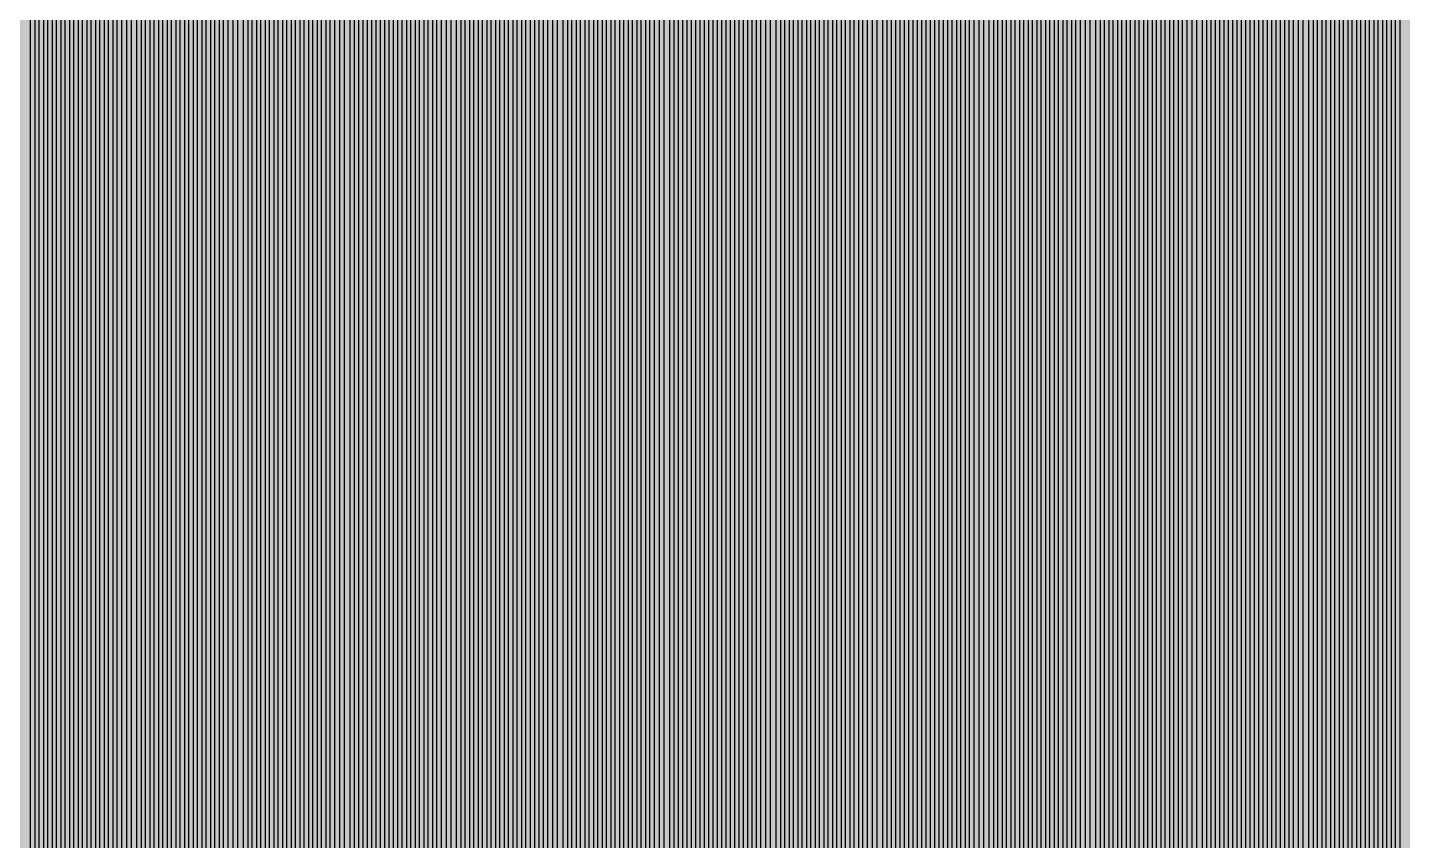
# Model space of a CAD drawing. Header units: metres. Extents: x -7240 to 10960, y -29667 to 1823.
# Drawn here: x 1860 to 2970, y -14578 to -13922 of the extents above; entities that cross this region are included whole.
import ezdxf

# ---------------------------------------------------------------- set-up
doc = ezdxf.new("R2010")
doc.units = ezdxf.units.M
doc.layers.add('Metal1', color=4, linetype='CONTINUOUS')
doc.layers.add('Polyimide', color=7, linetype='CONTINUOUS')

msp = doc.modelspace()

# ---------------------------------------------------------------- hatches: boundary and pattern name
at = {"layer": 'Polyimide'}
msp.add_hatch(color=7, dxfattribs=at).paths.add_polyline_path([(4088.5, -11806.9), (4098.7, -11851.2), (4115.6, -11893.5), (4138.6, -11932.7), (4167.4, -11968), (4201.1, -11998.5), (4239, -12023.6), (4280.3, -12042.7), (4349.2, -12073.7), (4413.2, -12113.8), (4471.3, -12162), (4522.3, -12217.7), (4565.4, -12279.7), (4599.7, -12346.9), (4624.7, -12418.2), (4639.9, -12492.2), (4645, -12567.5), (4639.9, -12642.8), (4624.7, -12716.8), (4599.7, -12788.1), (4565.4, -12855.3), (4522.3, -12917.3), (4471.3, -12973), (4413.2, -13021.2), (4349.2, -13061.3), (4280.3, -13092.3), (4239, -13111.4), (4201.1, -13136.5), (4167.4, -13167), (4138.6, -13202.3), (4115.6, -13241.5), (4098.7, -13283.8), (4088.5, -13328.1), (4085, -13373.5), (4085, -13567.5), (4099.4, -13861.6), (4142.6, -14152.8), (4214.2, -14438.4), (4313.4, -14715.5), (4439.2, -14981.7), (4590.6, -15234.2), (4766, -15470.7), (4963.7, -15688.8), (5181.8, -15886.5), (5418.3, -16061.9), (5670.8, -16213.3), (5936.9, -16339.1), (6214.1, -16438.3), (6499.7, -16509.9), (6790.9, -16553.1), (7085, -16567.5), (9960.4, -16567.5), (10038.8, -16571.4), (10116.4, -16582.9), (10192.6, -16601.9), (10266.5, -16628.4), (10337.5, -16662), (10404.8, -16702.3), (10467.9, -16749.1), (10526.1, -16801.8), (10578.8, -16860), (10625.6, -16923), (10665.9, -16990.4), (10699.5, -17061.4), (10725.9, -17135.3), (10745, -17211.4), (10756.5, -17289.1), (10760.4, -17367.5), (10760.4, -21957.3), (10721.6, -22012.9), (10686, -22070.6), (10653.6, -22130.1), (10624.5, -22191.4), (10598.9, -22254.2), (10576.8, -22318.2), (10558.3, -22383.5), (10543.4, -22449.6), (10532.2, -22516.5), (10524.7, -22583.8), (10521, -22651.5), (10521, -22719.3), (10524.7, -22787), (10532.2, -22854.4), (10543.4, -22921.2), (10558.3, -22987.4), (10576.8, -23052.6), (10598.9, -23116.7), (10624.5, -23179.5), (10653.6, -23240.7), (10686, -23300.3), (10721.6, -23357.9), (10760.4, -23413.5), (10760.4, -28667.5), (10756.5, -28745.9), (10745, -28823.6), (10725.9, -28899.7), (10699.5, -28973.6), (10665.9, -29044.6), (10625.6, -29112), (10578.8, -29175), (10526.1, -29233.2), (10467.9, -29285.9), (10404.8, -29332.7), (10337.5, -29373), (10266.5, -29406.6), (10192.6, -29433.1), (10116.4, -29452.1), (10038.8, -29463.6), (9960.4, -29467.5), (-6239.6, -29467.5), (-6318, -29463.6), (-6395.7, -29452.1), (-6471.9, -29433.1), (-6545.8, -29406.6), (-6616.7, -29373), (-6684.1, -29332.7), (-6747.1, -29285.9), (-6805.3, -29233.2), (-6858, -29175), (-6904.8, -29112), (-6945.2, -29044.6), (-6978.7, -28973.6), (-7005.2, -28899.7), (-7024.3, -28823.6), (-7035.8, -28745.9), (-7039.6, -28667.5), (-7039.6, -23426.3), (-6999.4, -23370.1), (-6962.3, -23311.6), (-6928.7, -23251.2), (-6898.5, -23189), (-6871.8, -23125.1), (-6848.8, -23059.9), (-6829.5, -22993.4), (-6814, -22926), (-6802.4, -22857.8), (-6794.6, -22789.1), (-6790.7, -22720), (-6790.7, -22650.8), (-6794.6, -22581.8), (-6802.4, -22513), (-6814, -22444.8), (-6829.5, -22377.4), (-6848.8, -22311), (-6871.8, -22245.7), (-6898.5, -22181.9), (-6928.7, -22119.7), (-6962.3, -22059.2), (-6999.4, -22000.8), (-7039.6, -21944.5), (-7039.6, -17367.5), (-7035.8, -17289.1), (-7024.3, -17211.4), (-7005.2, -17135.3), (-6978.7, -17061.4), (-6945.2, -16990.4), (-6904.8, -16923), (-6858, -16860), (-6805.3, -16801.8), (-6747.1, -16749.1), (-6684.1, -16702.3), (-6616.7, -16662), (-6545.8, -16628.4), (-6471.9, -16601.9), (-6395.7, -16582.9), (-6318, -16571.4), (-6239.6, -16567.5), (-3334, -16567.5), (-3039.9, -16553.1), (-2748.7, -16509.9), (-2463.1, -16438.3), (-2185.9, -16339.1), (-1919.8, -16213.3), (-1667.3, -16061.9), (-1430.8, -15886.5), (-1212.7, -15688.8), (-1015, -15470.7), (-839.6, -15234.2), (-688.2, -14981.7), (-562.4, -14715.5), (-463.2, -14438.4), (-391.6, -14152.8), (-348.4, -13861.6), (-334, -13567.5), (-334, -13373.5), (-337.5, -13328.1), (-347.7, -13283.8), (-364.6, -13241.5), (-387.6, -13202.3), (-416.4, -13167), (-450.1, -13136.5), (-488, -13111.4), (-529.3, -13092.3), (-529.3, -13092.3), (-598.2, -13061.3), (-662.2, -13021.2), (-720.3, -12973), (-771.3, -12917.3), (-814.4, -12855.3), (-848.7, -12788.1), (-873.7, -12716.8), (-888.9, -12642.8), (-894, -12567.5), (-888.9, -12492.2), (-873.7, -12418.2), (-848.7, -12346.9), (-814.4, -12279.7), (-771.3, -12217.7), (-720.3, -12162), (-662.2, -12113.8), (-598.2, -12073.7), (-529.3, -12042.7), (-488, -12023.6), (-450.1, -11998.5), (-416.4, -11968), (-387.6, -11932.7), (-364.6, -11893.5), (-347.7, -11851.2), (-337.5, -11806.9), (-334, -11761.5), (-334, -11074.3), (-337.5, -11028.9), (-347.7, -10984.6), (-364.6, -10942.4), (-387.6, -10903.1), (-416.4, -10867.8), (-450.1, -10837.3), (-488, -10812.2), (-529.3, -10793.2), (-529.3, -10793.2), (-598.2, -10762.1), (-662.2, -10722.1), (-720.3, -10673.8), (-771.3, -10618.1), (-814.4, -10556.1), (-848.7, -10488.9), (-873.7, -10417.6), (-888.9, -10343.7), (-894, -10268.3), (-888.9, -10193), (-873.7, -10119), (-848.7, -10047.8), (-814.4, -9980.5), (-771.3, -9918.5), (-720.3, -9862.9), (-662.2, -9814.6), (-598.2, -9774.6), (-529.3, -9743.5), (-488, -9724.5), (-450.1, -9699.4), (-416.4, -9668.8), (-387.6, -9633.5), (-364.6, -9594.3), (-347.7, -9552), (-337.5, -9507.7), (-334, -9462.4), (-334, -8775.1), (-337.5, -8729.8), (-347.7, -8685.5), (-364.6, -8643.2), (-387.6, -8604), (-416.4, -8568.7), (-450.1, -8538.1), (-488, -8513), (-529.3, -8494), (-529.3, -8494), (-598.2, -8462.9), (-662.2, -8422.9), (-720.3, -8374.6), (-771.3, -8319), (-814.4, -8257), (-848.7, -8189.7), (-873.7, -8118.5), (-888.9, -8044.5), (-894, -7969.2), (-888.9, -7893.8), (-873.7, -7819.9), (-848.7, -7748.6), (-814.4, -7681.4), (-771.3, -7619.4), (-720.3, -7563.7), (-662.2, -7515.4), (-598.2, -7475.4), (-529.3, -7444.3), (-529.3, -7444.3), (-488, -7425.3), (-450.1, -7400.2), (-416.4, -7369.7), (-387.6, -7334.4), (-364.6, -7295.1), (-347.7, -7252.9), (-337.5, -7208.6), (-334, -7163.2), (-334, -6476), (-337.5, -6430.6), (-347.7, -6386.3), (-364.6, -6344), (-387.6, -6304.8), (-416.4, -6269.5), (-450.1, -6239), (-488, -6213.9), (-529.3, -6194.8), (-529.3, -6194.8), (-598.2, -6163.8), (-662.2, -6123.7), (-720.3, -6075.5), (-771.3, -6019.8), (-814.4, -5957.8), (-848.7, -5890.6), (-873.7, -5819.3), (-888.9, -5745.3), (-894, -5670), (-888.9, -5594.7), (-873.7, -5520.7), (-848.7, -5449.4), (-814.4, -5382.2), (-771.3, -5320.2), (-720.3, -5264.5), (-662.2, -5216.3), (-598.2, -5176.2), (-529.3, -5145.2), (-529.3, -5145.2), (-488, -5126.1), (-450.1, -5101), (-416.4, -5070.5), (-387.6, -5035.2), (-364.6, -4996), (-347.7, -4953.7), (-337.5, -4909.4), (-334, -4864), (-334, 380), (-334, 1522.5), (-289, 1522.5), (-288.8, 1515.6), (-288.1, 1508.8), (-287, 1502), (-285.4, 1495.3), (-283.4, 1488.7), (-281, 1482.3), (-278.2, 1476.1), (-274.9, 1470), (-271.3, 1464.2), (-267.3, 1458.6), (-262.9, 1453.3), (-258.2, 1448.3), (-253.2, 1443.6), (-247.9, 1439.2), (-242.3, 1435.2), (-236.5, 1431.6), (-230.4, 1428.3), (-224.2, 1425.5), (-217.8, 1423.1), (-211.2, 1421.1), (-204.5, 1419.5), (-197.7, 1418.4), (-190.9, 1417.7), (-184, 1417.5), (-177.1, 1417.7), (-170.3, 1418.4), (-163.5, 1419.5), (-156.8, 1421.1), (-150.2, 1423.1), (-143.8, 1425.5), (-137.6, 1428.3), (-131.5, 1431.6), (-125.7, 1435.2), (-120.1, 1439.2), (-114.8, 1443.6), (-109.8, 1448.3), (-105.1, 1453.3), (-100.7, 1458.6), (-96.7, 1464.2), (-93.1, 1470), (-89.8, 1476.1), (-87, 1482.3), (-84.6, 1488.7), (-82.6, 1495.3), (-81, 1502), (-79.9, 1508.8), (-79.2, 1515.6), (-79, 1522.5), (1786, 1522.5), (3835, 1522.5), (3835.2, 1529), (3835.9, 1535.6), (3836.9, 1542), (3838.4, 1548.4), (3840.3, 1554.6), (3842.6, 1560.8), (3845.3, 1566.7), (3848.4, 1572.5), (3851.9, 1578.1), (3855.7, 1583.4), (3859.8, 1588.4), (3864.3, 1593.2), (3869.1, 1597.7), (3874.1, 1601.8), (3879.4, 1605.6), (3885, 1609.1), (3890.8, 1612.2), (3896.7, 1614.9), (3902.9, 1617.2), (3909.1, 1619.1), (3915.5, 1620.6), (3921.9, 1621.6), (3928.5, 1622.3), (3935, 1622.5), (3941.5, 1622.3), (3948.1, 1621.6), (3954.5, 1620.6), (3960.9, 1619.1), (3967.1, 1617.2), (3973.3, 1614.9), (3979.2, 1612.2), (3985, 1609.1), (3990.6, 1605.6), (3995.9, 1601.8), (4000.9, 1597.7), (4005.7, 1593.2), (4010.2, 1588.4), (4014.3, 1583.4), (4018.1, 1578.1), (4021.6, 1572.5), (4024.7, 1566.7), (4027.4, 1560.8), (4029.7, 1554.6), (4031.6, 1548.4), (4033.1, 1542), (4034.1, 1535.6), (4034.8, 1529), (4035, 1522.5), (4085, 1522.5), (4085, 380), (4085, 330), (4085, -4864), (4088.5, -4909.4), (4098.7, -4953.7), (4115.6, -4996), (4138.6, -5035.2), (4167.4, -5070.5), (4201.1, -5101), (4239, -5126.1), (4280.3, -5145.2), (4280.3, -5145.2), (4349.2, -5176.2), (4413.2, -5216.3), (4471.3, -5264.5), (4522.3, -5320.2), (4565.4, -5382.2), (4599.7, -5449.4), (4624.7, -5520.7), (4639.9, -5594.7), (4645, -5670), (4639.9, -5745.3), (4624.7, -5819.3), (4599.7, -5890.6), (4565.4, -5957.8), (4522.3, -6019.8), (4471.3, -6075.5), (4413.2, -6123.7), (4349.2, -6163.8), (4280.3, -6194.8), (4239, -6213.9), (4201.1, -6239), (4167.4, -6269.5), (4138.6, -6304.8), (4115.6, -6344), (4098.7, -6386.3), (4088.5, -6430.6), (4085, -6476), (4085, -11761.5), (4088.5, -11806.9)])

# ---------------------------------------------------------------- linework, layer by layer
at = {"layer": 'Metal1'}
for points in [[(1862.7, -14592.9), (1862.7, -14570), (1862.7, 430)], [(1866.2, 430), (1866.2, -14570), (1866.2, -14592.9)], [(1869.7, -14592.9), (1869.7, -14570), (1869.7, 430)], [(1873.2, 430), (1873.2, -14570), (1873.2, -14592.9)], [(1876.7, -14592.9), (1876.7, -14570), (1876.7, 430)], [(1880.2, 430), (1880.2, -14570), (1880.2, -14592.9)], [(1883.7, -14592.9), (1883.7, -14570), (1883.7, 430)], [(1887.2, 430), (1887.2, -14570), (1887.2, -14592.9)], [(1890.7, -14592.9), (1890.7, -14570), (1890.7, 430)], [(1894.2, 430), (1894.2, -14570), (1894.2, -14592.9)], [(1897.7, -14592.9), (1897.7, -14570), (1897.7, 430)], [(1901.2, 430), (1901.2, -14570), (1901.2, -14592.9)], [(1904.7, -14592.9), (1904.7, -14570), (1904.7, 430)], [(1908.2, 430), (1908.2, -14570), (1908.2, -14592.9)], [(1911.7, -14592.9), (1911.7, -14570), (1911.7, 430)], [(1915.2, 430), (1915.2, -14570), (1915.2, -14592.9)], [(1918.7, -14592.9), (1918.7, -14570), (1918.7, 430)], [(1922.2, 430), (1922.2, -14570), (1922.2, -14592.9)], [(1925.7, -14592.9), (1925.7, -14570), (1925.7, 430)], [(1929.2, 430), (1929.2, -14570), (1929.2, -14592.9)], [(1932.7, -14592.9), (1932.7, -14570), (1932.7, 430)], [(1936.2, 430), (1936.2, -14570), (1936.2, -14592.9)], [(1940.5, -14592.9), (1940.5, -14570), (1940.5, 430)], [(1944, 430), (1944, -14570), (1944, -14592.9)], [(1948.7, -14592.9), (1948.7, -14570), (1948.7, 430)], [(1952.2, 430), (1952.2, -14570), (1952.2, -14592.9)], [(1955.7, -14592.9), (1955.7, -14570), (1955.7, 430)], [(1959.2, 430), (1959.2, -14570), (1959.2, -14592.9)], [(1962.7, -14592.9), (1962.7, -14570), (1962.7, 430)], [(1966.2, 430), (1966.2, -14570), (1966.2, -14592.9)], [(1969.7, -14592.9), (1969.7, -14570), (1969.7, 430)], [(1973.2, 430), (1973.2, -14570), (1973.2, -14592.9)], [(1976.7, -14592.9), (1976.7, -14570), (1976.7, 430)], [(1980.2, 430), (1980.2, -14570), (1980.2, -14592.9)], [(1983.7, -14592.9), (1983.7, -14570), (1983.7, 430)], [(1987.2, 430), (1987.2, -14570), (1987.2, -14592.9)], [(1990.7, -14592.9), (1990.7, -14570), (1990.7, 430)], [(1994.2, 430), (1994.2, -14570), (1994.2, -14592.9)], [(1997.7, -14592.9), (1997.7, -14570), (1997.7, 430)], [(2001.2, 430), (2001.2, -14570), (2001.2, -14592.9)], [(2004.7, -14592.9), (2004.7, -14570), (2004.7, 430)], [(2008.2, 430), (2008.2, -14570), (2008.2, -14592.9)], [(2011.7, -14592.9), (2011.7, -14570), (2011.7, 430)], [(2015.2, 430), (2015.2, -14570), (2015.2, -14592.9)], [(2018.7, -14592.9), (2018.7, -14570), (2018.7, 430)], [(2022.2, 430), (2022.2, -14570), (2022.2, -14592.9)], [(2026.5, -14592.9), (2026.5, -14570), (2026.5, 430)], [(2030, 430), (2030, -14570), (2030, -14592.9)], [(2034.7, -14592.9), (2034.7, -14570), (2034.7, 430)], [(2038.2, 430), (2038.2, -14570), (2038.2, -14592.9)], [(2041.7, -14592.9), (2041.7, -14570), (2041.7, 430)], [(2045.2, 430), (2045.2, -14570), (2045.2, -14592.9)], [(2048.8, -14592.9), (2048.8, -14570), (2048.8, 430)], [(2052.2, 430), (2052.2, -14570), (2052.2, -14592.9)], [(2055.8, -14592.9), (2055.8, -14570), (2055.8, 430)], [(2059.2, 430), (2059.2, -14570), (2059.2, -14592.9)], [(2062.8, -14592.9), (2062.8, -14570), (2062.8, 430)], [(2066.2, 430), (2066.2, -14570), (2066.2, -14592.9)], [(2069.8, -14592.9), (2069.8, -14570), (2069.8, 430)], [(2073.2, 430), (2073.2, -14570), (2073.2, -14592.9)], [(2076.8, -14592.9), (2076.8, -14570), (2076.8, 430)], [(2080.2, 430), (2080.2, -14570), (2080.2, -14592.9)], [(2083.8, -14592.9), (2083.8, -14570), (2083.8, 430)], [(2087.2, 430), (2087.2, -14570), (2087.2, -14592.9)], [(2090.8, -14592.9), (2090.8, -14570), (2090.8, 430)], [(2094.2, 430), (2094.2, -14570), (2094.2, -14592.9)], [(2097.8, -14592.9), (2097.8, -14570), (2097.8, 430)], [(2101.2, 430), (2101.2, -14570), (2101.2, -14592.9)], [(2104.8, -14592.9), (2104.8, -14570), (2104.8, 430)], [(2108.2, 430), (2108.2, -14570), (2108.2, -14592.9)], [(2112.5, -14592.9), (2112.5, -14570), (2112.5, 430)], [(2116, 430), (2116, -14570), (2116, -14592.9)], [(2120.8, -14592.9), (2120.8, -14570), (2120.8, 430)], [(2124.2, 430), (2124.2, -14570), (2124.2, -14592.9)], [(2127.8, -14592.9), (2127.8, -14570), (2127.8, 430)], [(2131.2, 430), (2131.2, -14570), (2131.2, -14592.9)], [(2134.8, -14592.9), (2134.8, -14570), (2134.8, 430)], [(2138.2, 430), (2138.2, -14570), (2138.2, -14592.9)], [(2141.8, -14592.9), (2141.8, -14570), (2141.8, 430)], [(2145.2, 430), (2145.2, -14570), (2145.2, -14592.9)], [(2148.8, -14592.9), (2148.8, -14570), (2148.8, 430)], [(2152.2, 430), (2152.2, -14570), (2152.2, -14592.9)], [(2155.8, -14592.9), (2155.8, -14570), (2155.8, 430)], [(2159.2, 430), (2159.2, -14570), (2159.2, -14592.9)], [(2162.8, -14592.9), (2162.8, -14570), (2162.8, 430)], [(2166.2, 430), (2166.2, -14570), (2166.2, -14592.9)], [(2169.8, -14592.9), (2169.8, -14570), (2169.8, 430)], [(2173.2, 430), (2173.2, -14570), (2173.2, -14592.9)], [(2176.8, -14592.9), (2176.8, -14570), (2176.8, 430)], [(2180.2, 430), (2180.2, -14570), (2180.2, -14592.9)], [(2183.8, -14592.9), (2183.8, -14570), (2183.8, 430)], [(2187.2, 430), (2187.2, -14570), (2187.2, -14592.9)], [(2190.8, -14592.9), (2190.8, -14570), (2190.8, 430)], [(2194.2, 430), (2194.2, -14570), (2194.2, -14592.9)], [(2198.5, -14592.9), (2198.5, -14570), (2198.5, 430)], [(2202, 430), (2202, -14570), (2202, -14592.9)], [(2206.8, -14592.9), (2206.8, -14570), (2206.8, 430)], [(2210.2, 430), (2210.2, -14570), (2210.2, -14592.9)], [(2213.8, -14592.9), (2213.8, -14570), (2213.8, 430)], [(2217.2, 430), (2217.2, -14570), (2217.2, -14592.9)], [(2220.8, -14592.9), (2220.8, -14570), (2220.8, 430)], [(2224.2, 430), (2224.2, -14570), (2224.2, -14592.9)], [(2227.8, -14592.9), (2227.8, -14570), (2227.8, 430)], [(2231.2, 430), (2231.2, -14570), (2231.2, -14592.9)], [(2234.8, -14592.9), (2234.8, -14570), (2234.8, 430)], [(2238.2, 430), (2238.2, -14570), (2238.2, -14592.9)], [(2241.8, -14592.9), (2241.8, -14570), (2241.8, 430)], [(2245.2, 430), (2245.2, -14570), (2245.2, -14592.9)], [(2248.8, -14592.9), (2248.8, -14570), (2248.8, 430)], [(2252.2, 430), (2252.2, -14570), (2252.2, -14592.9)], [(2255.8, -14592.9), (2255.8, -14570), (2255.8, 430)], [(2259.2, 430), (2259.2, -14570), (2259.2, -14592.9)], [(2262.8, -14592.9), (2262.8, -14570), (2262.8, 430)], [(2266.2, 430), (2266.2, -14570), (2266.2, -14592.9)], [(2269.8, -14592.9), (2269.8, -14570), (2269.8, 430)], [(2273.2, 430), (2273.2, -14570), (2273.2, -14592.9)], [(2276.8, -14592.9), (2276.8, -14570), (2276.8, 430)], [(2280.2, 430), (2280.2, -14570), (2280.2, -14592.9)], [(2284.5, -14592.9), (2284.5, -14570), (2284.5, 430)], [(2288, 430), (2288, -14570), (2288, -14592.9)], [(2292.8, -14592.9), (2292.8, -14570), (2292.8, 430)], [(2296.2, 430), (2296.2, -14570), (2296.2, -14592.9)], [(2299.8, -14592.9), (2299.8, -14570), (2299.8, 430)], [(2303.2, 430), (2303.2, -14570), (2303.2, -14592.9)], [(2306.8, -14592.9), (2306.8, -14570), (2306.8, 430)], [(2310.2, 430), (2310.2, -14570), (2310.2, -14592.9)], [(2313.8, -14592.9), (2313.8, -14570), (2313.8, 430)], [(2317.2, 430), (2317.2, -14570), (2317.2, -14592.9)], [(2320.8, -14592.9), (2320.8, -14570), (2320.8, 430)], [(2324.2, 430), (2324.2, -14570), (2324.2, -14592.9)], [(2327.8, -14592.9), (2327.8, -14570), (2327.8, 430)], [(2331.2, 430), (2331.2, -14570), (2331.2, -14592.9)], [(2334.8, -14592.9), (2334.8, -14570), (2334.8, 430)], [(2338.2, 430), (2338.2, -14570), (2338.2, -14592.9)], [(2341.8, -14592.9), (2341.8, -14570), (2341.8, 430)], [(2345.2, 430), (2345.2, -14570), (2345.2, -14592.9)], [(2348.8, -14592.9), (2348.8, -14570), (2348.8, 430)], [(2352.2, 430), (2352.2, -14570), (2352.2, -14592.9)], [(2355.8, -14592.9), (2355.8, -14570), (2355.8, 430)], [(2359.2, 430), (2359.2, -14570), (2359.2, -14592.9)], [(2362.8, -14592.9), (2362.8, -14570), (2362.8, 430)], [(2366.2, 430), (2366.2, -14570), (2366.2, -14592.9)], [(2370.5, -14592.9), (2370.5, -14570), (2370.5, 430)], [(2374, 430), (2374, -14570), (2374, -14592.9)], [(2378.8, -14592.9), (2378.8, -14570), (2378.8, 430)], [(2382.2, 430), (2382.2, -14570), (2382.2, -14592.9)], [(2385.8, -14592.9), (2385.8, -14570), (2385.8, 430)], [(2389.2, 430), (2389.2, -14570), (2389.2, -14592.9)], [(2392.8, -14592.9), (2392.8, -14570), (2392.8, 430)], [(2396.2, 430), (2396.2, -14570), (2396.2, -14592.9)], [(2399.8, -14592.9), (2399.8, -14570), (2399.8, 430)], [(2403.2, 430), (2403.2, -14570), (2403.2, -14592.9)], [(2406.8, -14592.9), (2406.8, -14570), (2406.8, 430)], [(2410.2, 430), (2410.2, -14570), (2410.2, -14592.9)], [(2413.8, -14592.9), (2413.8, -14570), (2413.8, 430)], [(2417.2, 430), (2417.2, -14570), (2417.2, -14592.9)], [(2420.8, -14592.9), (2420.8, -14570), (2420.8, 430)], [(2424.2, 430), (2424.2, -14570), (2424.2, -14592.9)], [(2427.8, -14592.9), (2427.8, -14570), (2427.8, 430)], [(2431.2, 430), (2431.2, -14570), (2431.2, -14592.9)], [(2434.8, -14592.9), (2434.8, -14570), (2434.8, 430)], [(2438.2, 430), (2438.2, -14570), (2438.2, -14592.9)], [(2441.8, -14592.9), (2441.8, -14570), (2441.8, 430)], [(2445.2, 430), (2445.2, -14570), (2445.2, -14592.9)], [(2448.8, -14592.9), (2448.8, -14570), (2448.8, 430)], [(2452.2, 430), (2452.2, -14570), (2452.2, -14592.9)], [(2456.5, -14592.9), (2456.5, -14570), (2456.5, 430)], [(2460, 430), (2460, -14570), (2460, -14592.9)], [(2464.8, -14592.9), (2464.8, -14570), (2464.8, 430)], [(2468.2, 430), (2468.2, -14570), (2468.2, -14592.9)], [(2471.8, -14592.9), (2471.8, -14570), (2471.8, 430)], [(2475.2, 430), (2475.2, -14570), (2475.2, -14592.9)], [(2478.8, -14592.9), (2478.8, -14570), (2478.8, 430)], [(2482.2, 430), (2482.2, -14570), (2482.2, -14592.9)], [(2485.8, -14592.9), (2485.8, -14570), (2485.8, 430)], [(2489.2, 430), (2489.2, -14570), (2489.2, -14592.9)], [(2492.8, -14592.9), (2492.8, -14570), (2492.8, 430)], [(2496.2, 430), (2496.2, -14570), (2496.2, -14592.9)], [(2499.8, -14592.9), (2499.8, -14570), (2499.8, 430)], [(2503.2, 430), (2503.2, -14570), (2503.2, -14592.9)], [(2506.8, -14592.9), (2506.8, -14570), (2506.8, 430)], [(2510.2, 430), (2510.2, -14570), (2510.2, -14592.9)], [(2513.8, -14592.9), (2513.8, -14570), (2513.8, 430)], [(2517.2, 430), (2517.2, -14570), (2517.2, -14592.9)], [(2520.8, -14592.9), (2520.8, -14570), (2520.8, 430)], [(2524.2, 430), (2524.2, -14570), (2524.2, -14592.9)], [(2527.8, -14592.9), (2527.8, -14570), (2527.8, 430)], [(2531.2, 430), (2531.2, -14570), (2531.2, -14592.9)], [(2534.8, -14592.9), (2534.8, -14570), (2534.8, 430)], [(2538.2, 430), (2538.2, -14570), (2538.2, -14592.9)], [(2542.5, -14592.9), (2542.5, -14570), (2542.5, 430)], [(2546, 430), (2546, -14570), (2546, -14592.9)], [(2550.8, -14592.9), (2550.8, -14570), (2550.8, 430)], [(2554.2, 430), (2554.2, -14570), (2554.2, -14592.9)], [(2557.8, -14592.9), (2557.8, -14570), (2557.8, 430)], [(2561.2, 430), (2561.2, -14570), (2561.2, -14592.9)], [(2564.8, -14592.9), (2564.8, -14570), (2564.8, 430)], [(2568.2, 430), (2568.2, -14570), (2568.2, -14592.9)], [(2571.8, -14592.9), (2571.8, -14570), (2571.8, 430)], [(2575.2, 430), (2575.2, -14570), (2575.2, -14592.9)], [(2578.8, -14592.9), (2578.8, -14570), (2578.8, 430)], [(2582.2, 430), (2582.2, -14570), (2582.2, -14592.9)], [(2585.8, -14592.9), (2585.8, -14570), (2585.8, 430)], [(2589.2, 430), (2589.2, -14570), (2589.2, -14592.9)], [(2592.8, -14592.9), (2592.8, -14570), (2592.8, 430)], [(2596.2, 430), (2596.2, -14570), (2596.2, -14592.9)], [(2599.8, -14592.9), (2599.8, -14570), (2599.8, 430)], [(2603.2, 430), (2603.2, -14570), (2603.2, -14592.9)], [(2606.8, -14592.9), (2606.8, -14570), (2606.8, 430)], [(2610.2, 430), (2610.2, -14570), (2610.2, -14592.9)], [(2613.8, -14592.9), (2613.8, -14570), (2613.8, 430)], [(2617.2, 430), (2617.2, -14570), (2617.2, -14592.9)], [(2620.8, -14592.9), (2620.8, -14570), (2620.8, 430)], [(2624.2, 430), (2624.2, -14570), (2624.2, -14592.9)], [(2628.5, -14592.9), (2628.5, -14570), (2628.5, 430)], [(2632, 430), (2632, -14570), (2632, -14592.9)], [(2636.8, -14592.9), (2636.8, -14570), (2636.8, 430)], [(2640.2, 430), (2640.2, -14570), (2640.2, -14592.9)], [(2643.8, -14592.9), (2643.8, -14570), (2643.8, 430)], [(2647.2, 430), (2647.2, -14570), (2647.2, -14592.9)], [(2650.8, -14592.9), (2650.8, -14570), (2650.8, 430)], [(2654.2, 430), (2654.2, -14570), (2654.2, -14592.9)], [(2657.8, -14592.9), (2657.8, -14570), (2657.8, 430)], [(2661.2, 430), (2661.2, -14570), (2661.2, -14592.9)], [(2664.8, -14592.9), (2664.8, -14570), (2664.8, 430)], [(2668.2, 430), (2668.2, -14570), (2668.2, -14592.9)], [(2671.8, -14592.9), (2671.8, -14570), (2671.8, 430)], [(2675.2, 430), (2675.2, -14570), (2675.2, -14592.9)], [(2678.8, -14592.9), (2678.8, -14570), (2678.8, 430)], [(2682.2, 430), (2682.2, -14570), (2682.2, -14592.9)], [(2685.8, -14592.9), (2685.8, -14570), (2685.8, 430)], [(2689.2, 430), (2689.2, -14570), (2689.2, -14592.9)], [(2692.8, -14592.9), (2692.8, -14570), (2692.8, 430)], [(2696.2, 430), (2696.2, -14570), (2696.2, -14592.9)], [(2699.8, -14592.9), (2699.8, -14570), (2699.8, 430)], [(2703.2, 430), (2703.2, -14570), (2703.2, -14592.9)], [(2706.8, -14592.9), (2706.8, -14570), (2706.8, 430)], [(2710.2, 430), (2710.2, -14570), (2710.2, -14592.9)], [(2714.5, -14592.9), (2714.5, -14570), (2714.5, 430)], [(2718, 430), (2718, -14570), (2718, -14592.9)], [(2722.8, -14592.9), (2722.8, -14570), (2722.8, 430)], [(2726.2, 430), (2726.2, -14570), (2726.2, -14592.9)], [(2729.8, -14592.9), (2729.8, -14570), (2729.8, 430)], [(2733.2, 430), (2733.2, -14570), (2733.2, -14592.9)], [(2736.8, -14592.9), (2736.8, -14570), (2736.8, 430)], [(2740.2, 430), (2740.2, -14570), (2740.2, -14592.9)], [(2743.8, -14592.9), (2743.8, -14570), (2743.8, 430)], [(2747.2, 430), (2747.2, -14570), (2747.2, -14592.9)], [(2750.8, -14592.9), (2750.8, -14570), (2750.8, 430)], [(2754.2, 430), (2754.2, -14570), (2754.2, -14592.9)], [(2757.8, -14592.9), (2757.8, -14570), (2757.8, 430)], [(2761.2, 430), (2761.2, -14570), (2761.2, -14592.9)], [(2764.8, -14592.9), (2764.8, -14570), (2764.8, 430)], [(2768.2, 430), (2768.2, -14570), (2768.2, -14592.9)], [(2771.8, -14592.9), (2771.8, -14570), (2771.8, 430)], [(2775.2, 430), (2775.2, -14570), (2775.2, -14592.9)], [(2778.8, -14592.9), (2778.8, -14570), (2778.8, 430)], [(2782.2, 430), (2782.2, -14570), (2782.2, -14592.9)], [(2785.8, -14592.9), (2785.8, -14570), (2785.8, 430)], [(2789.2, 430), (2789.2, -14570), (2789.2, -14592.9)], [(2792.8, -14592.9), (2792.8, -14570), (2792.8, 430)], [(2796.2, 430), (2796.2, -14570), (2796.2, -14592.9)], [(2800.5, -14592.9), (2800.5, -14570), (2800.5, 430)], [(2804, 430), (2804, -14570), (2804, -14592.9)], [(2808.8, -14592.9), (2808.8, -14570), (2808.8, 430)], [(2812.2, 430), (2812.2, -14570), (2812.2, -14592.9)], [(2815.8, -14592.9), (2815.8, -14570), (2815.8, 430)], [(2819.2, 430), (2819.2, -14570), (2819.2, -14592.9)], [(2822.8, -14592.9), (2822.8, -14570), (2822.8, 430)], [(2826.2, 430), (2826.2, -14570), (2826.2, -14592.9)], [(2829.8, -14592.9), (2829.8, -14570), (2829.8, 430)], [(2833.2, 430), (2833.2, -14570), (2833.2, -14592.9)], [(2836.8, -14592.9), (2836.8, -14570), (2836.8, 430)], [(2840.2, 430), (2840.2, -14570), (2840.2, -14592.9)], [(2843.8, -14592.9), (2843.8, -14570), (2843.8, 430)], [(2847.2, 430), (2847.2, -14570), (2847.2, -14592.9)], [(2850.8, -14592.9), (2850.8, -14570), (2850.8, 430)], [(2854.2, 430), (2854.2, -14570), (2854.2, -14592.9)], [(2857.8, -14592.9), (2857.8, -14570), (2857.8, 430)], [(2861.2, 430), (2861.2, -14570), (2861.2, -14592.9)], [(2864.8, -14592.9), (2864.8, -14570), (2864.8, 430)], [(2868.2, 430), (2868.2, -14570), (2868.2, -14592.9)], [(2871.8, -14592.9), (2871.8, -14570), (2871.8, 430)], [(2875.2, 430), (2875.2, -14570), (2875.2, -14592.9)], [(2878.8, -14592.9), (2878.8, -14570), (2878.8, 430)], [(2882.2, 430), (2882.2, -14570), (2882.2, -14592.9)], [(2886.5, -14592.9), (2886.5, -14570), (2886.5, 430)], [(2890, 430), (2890, -14570), (2890, -14592.9)], [(2894.8, -14592.9), (2894.8, -14570), (2894.8, 430)], [(2898.2, 430), (2898.2, -14570), (2898.2, -14592.9)], [(2901.8, -14592.9), (2901.8, -14570), (2901.8, 430)], [(2905.2, 430), (2905.2, -14570), (2905.2, -14592.9)], [(2908.8, -14592.9), (2908.8, -14570), (2908.8, 430)], [(2912.2, 430), (2912.2, -14570), (2912.2, -14592.9)], [(2915.8, -14592.9), (2915.8, -14570), (2915.8, 430)], [(2919.2, 430), (2919.2, -14570), (2919.2, -14592.9)], [(2922.8, -14592.9), (2922.8, -14570), (2922.8, 430)], [(2926.2, 430), (2926.2, -14570), (2926.2, -14592.9)], [(2929.8, -14592.9), (2929.8, -14570), (2929.8, 430)], [(2933.2, 430), (2933.2, -14570), (2933.2, -14592.9)], [(2936.8, -14592.9), (2936.8, -14570), (2936.8, 430)], [(2940.2, 430), (2940.2, -14570), (2940.2, -14592.9)], [(2943.8, -14592.9), (2943.8, -14570), (2943.8, 430)], [(2947.2, 430), (2947.2, -14570), (2947.2, -14592.9)], [(2950.8, -14592.9), (2950.8, -14570), (2950.8, 430)], [(2954.2, 430), (2954.2, -14570), (2954.2, -14592.9)], [(2957.8, -14592.9), (2957.8, -14570), (2957.8, 430)], [(2961.2, 430), (2961.2, -14570), (2961.2, -14592.9)], [(2964.8, -14592.9), (2964.8, -14570), (2964.8, 430)], [(2968.2, 430), (2968.2, -14570), (2968.2, -14592.9)]]:
    msp.add_lwpolyline(points, dxfattribs=at)

doc.saveas('drawing.dxf')
